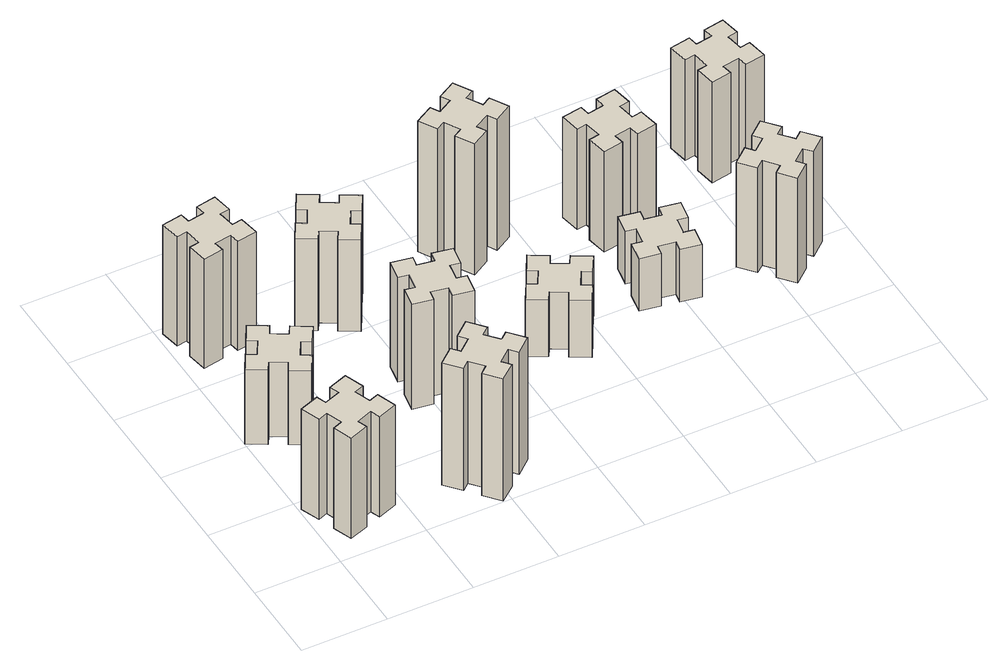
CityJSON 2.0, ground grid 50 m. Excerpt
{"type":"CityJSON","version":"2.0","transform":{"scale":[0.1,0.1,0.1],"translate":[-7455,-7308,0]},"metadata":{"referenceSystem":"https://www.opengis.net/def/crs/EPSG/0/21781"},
"CityObjects":{
"building1":{"type":"Building","attributes":{"class":"1000","function":"1000","usage":"1000","yearOfConstruction":2016,"roofType":"1000","measuredHeight":69,"storeysAboveGround":30,"storeysBelowGround":0},"geometry":[{"type":"Solid","lod":"1","boundaries":[[[[0,1,2,3,4,5,6,7,8,9,10,11,12,13,14,15,16,17,18,19]],[[17,16,20,21]],[[16,15,22,20]],[[15,14,23,22]],[[14,13,24,23]],[[13,12,25,24]],[[12,11,26,25]],[[11,10,27,26]],[[10,9,28,27]],[[9,8,29,28]],[[8,7,30,29]],[[7,6,31,30]],[[6,5,32,31]],[[5,4,33,32]],[[4,3,34,33]],[[3,2,35,34]],[[2,1,36,35]],[[1,0,37,36]],[[0,19,38,37]],[[19,18,39,38]],[[18,17,21,39]],[[24,25,26,27,28,29,30,31,32,33,34,35,36,37,38,39,21,20,22,23]]]]}]},
"building2":{"type":"Building","attributes":{"class":"1000","function":"1000","usage":"1000","yearOfConstruction":2016,"roofType":"1000","measuredHeight":51,"storeysAboveGround":30,"storeysBelowGround":0},"geometry":[{"type":"Solid","lod":"1","boundaries":[[[[40,41,42,43,44,45,46,47,48,49,50,51,52,53,54,55,56,57,58,59]],[[57,56,60,61]],[[56,55,62,60]],[[55,54,63,62]],[[54,53,64,63]],[[53,52,65,64]],[[52,51,66,65]],[[51,50,67,66]],[[50,49,68,67]],[[49,48,69,68]],[[48,47,70,69]],[[47,46,71,70]],[[46,45,72,71]],[[45,44,73,72]],[[44,43,74,73]],[[43,42,75,74]],[[42,41,76,75]],[[41,40,77,76]],[[40,59,78,77]],[[59,58,79,78]],[[58,57,61,79]],[[64,65,66,67,68,69,70,71,72,73,74,75,76,77,78,79,61,60,62,63]]]]}]},
"building3":{"type":"Building","attributes":{"class":"1000","function":"1000","usage":"1000","yearOfConstruction":2016,"roofType":"1000","measuredHeight":75,"storeysAboveGround":30,"storeysBelowGround":0},"geometry":[{"type":"Solid","lod":"1","boundaries":[[[[80,81,82,83,84,85,86,87,88,89,90,91,92,93,94,95,96,97,98,99]],[[97,96,100,101]],[[96,95,102,100]],[[95,94,103,102]],[[94,93,104,103]],[[93,92,105,104]],[[92,91,106,105]],[[91,90,107,106]],[[90,89,108,107]],[[89,88,109,108]],[[88,87,110,109]],[[87,86,111,110]],[[86,85,112,111]],[[85,84,113,112]],[[84,83,114,113]],[[83,82,115,114]],[[82,81,116,115]],[[81,80,117,116]],[[80,99,118,117]],[[99,98,119,118]],[[98,97,101,119]],[[104,105,106,107,108,109,110,111,112,113,114,115,116,117,118,119,101,100,102,103]]]]}]},
"building4":{"type":"Building","attributes":{"class":"1000","function":"1000","usage":"1000","yearOfConstruction":2016,"roofType":"1000","measuredHeight":84,"storeysAboveGround":30,"storeysBelowGround":0},"geometry":[{"type":"Solid","lod":"1","boundaries":[[[[120,121,122,123,124,125,126,127,128,129,130,131,132,133,134,135,136,137,138,139]],[[137,136,140,141]],[[136,135,142,140]],[[135,134,143,142]],[[134,133,144,143]],[[133,132,145,144]],[[132,131,146,145]],[[131,130,147,146]],[[130,129,148,147]],[[129,128,149,148]],[[128,127,150,149]],[[127,126,151,150]],[[126,125,152,151]],[[125,124,153,152]],[[124,123,154,153]],[[123,122,155,154]],[[122,121,156,155]],[[121,120,157,156]],[[120,139,158,157]],[[139,138,159,158]],[[138,137,141,159]],[[144,145,146,147,148,149,150,151,152,153,154,155,156,157,158,159,141,140,142,143]]]]}]},
"building5":{"type":"Building","attributes":{"class":"1000","function":"1000","usage":"1000","yearOfConstruction":2016,"roofType":"1000","measuredHeight":72,"storeysAboveGround":30,"storeysBelowGround":0},"geometry":[{"type":"Solid","lod":"1","boundaries":[[[[160,161,162,163,164,165,166,167,168,169,170,171,172,173,174,175,176,177,178,179]],[[177,176,180,181]],[[176,175,182,180]],[[175,174,183,182]],[[174,173,184,183]],[[173,172,185,184]],[[172,171,186,185]],[[171,170,187,186]],[[170,169,188,187]],[[169,168,189,188]],[[168,167,190,189]],[[167,166,191,190]],[[166,165,192,191]],[[165,164,193,192]],[[164,163,194,193]],[[163,162,195,194]],[[162,161,196,195]],[[161,160,197,196]],[[160,179,198,197]],[[179,178,199,198]],[[178,177,181,199]],[[184,185,186,187,188,189,190,191,192,193,194,195,196,197,198,199,181,180,182,183]]]]}]},
"building6":{"type":"Building","attributes":{"class":"1000","function":"1000","usage":"1000","yearOfConstruction":2016,"roofType":"1000","measuredHeight":63,"storeysAboveGround":30,"storeysBelowGround":0},"geometry":[{"type":"Solid","lod":"1","boundaries":[[[[200,201,202,203,204,205,206,207,208,209,210,211,212,213,214,215,216,217,218,219]],[[217,216,220,221]],[[216,215,222,220]],[[215,214,223,222]],[[214,213,224,223]],[[213,212,225,224]],[[212,211,226,225]],[[211,210,227,226]],[[210,209,228,227]],[[209,208,229,228]],[[208,207,230,229]],[[207,206,231,230]],[[206,205,232,231]],[[205,204,233,232]],[[204,203,234,233]],[[203,202,235,234]],[[202,201,236,235]],[[201,200,237,236]],[[200,219,238,237]],[[219,218,239,238]],[[218,217,221,239]],[[224,225,226,227,228,229,230,231,232,233,234,235,236,237,238,239,221,220,222,223]]]]}]},
"building7":{"type":"Building","attributes":{"class":"1000","function":"1000","usage":"1000","yearOfConstruction":2016,"roofType":"1000","measuredHeight":39,"storeysAboveGround":30,"storeysBelowGround":0},"geometry":[{"type":"Solid","lod":"1","boundaries":[[[[240,241,242,243,244,245,246,247,248,249,250,251,252,253,254,255,256,257,258,259]],[[257,256,260,261]],[[256,255,262,260]],[[255,254,263,262]],[[254,253,264,263]],[[253,252,265,264]],[[252,251,266,265]],[[251,250,267,266]],[[250,249,268,267]],[[249,248,269,268]],[[248,247,270,269]],[[247,246,271,270]],[[246,245,272,271]],[[245,244,273,272]],[[244,243,274,273]],[[243,242,275,274]],[[242,241,276,275]],[[241,240,277,276]],[[240,259,278,277]],[[259,258,279,278]],[[258,257,261,279]],[[264,265,266,267,268,269,270,271,272,273,274,275,276,277,278,279,261,260,262,263]]]]}]},
"building8":{"type":"Building","attributes":{"class":"1000","function":"1000","usage":"1000","yearOfConstruction":2016,"roofType":"1000","measuredHeight":90,"storeysAboveGround":30,"storeysBelowGround":0},"geometry":[{"type":"Solid","lod":"1","boundaries":[[[[280,281,282,283,284,285,286,287,288,289,290,291,292,293,294,295,296,297,298,299]],[[297,296,300,301]],[[296,295,302,300]],[[295,294,303,302]],[[294,293,304,303]],[[293,292,305,304]],[[292,291,306,305]],[[291,290,307,306]],[[290,289,308,307]],[[289,288,309,308]],[[288,287,310,309]],[[287,286,311,310]],[[286,285,312,311]],[[285,284,313,312]],[[284,283,314,313]],[[283,282,315,314]],[[282,281,316,315]],[[281,280,317,316]],[[280,299,318,317]],[[299,298,319,318]],[[298,297,301,319]],[[304,305,306,307,308,309,310,311,312,313,314,315,316,317,318,319,301,300,302,303]]]]}]},
"building9":{"type":"Building","attributes":{"class":"1000","function":"1000","usage":"1000","yearOfConstruction":2016,"roofType":"1000","measuredHeight":36,"storeysAboveGround":30,"storeysBelowGround":0},"geometry":[{"type":"Solid","lod":"1","boundaries":[[[[320,321,322,323,324,325,326,327,328,329,330,331,332,333,334,335,336,337,338,339]],[[337,336,340,341]],[[336,335,342,340]],[[335,334,343,342]],[[334,333,344,343]],[[333,332,345,344]],[[332,331,346,345]],[[331,330,347,346]],[[330,329,348,347]],[[329,328,349,348]],[[328,327,350,349]],[[327,326,351,350]],[[326,325,352,351]],[[325,324,353,352]],[[324,323,354,353]],[[323,322,355,354]],[[322,321,356,355]],[[321,320,357,356]],[[320,339,358,357]],[[339,338,359,358]],[[338,337,341,359]],[[344,345,346,347,348,349,350,351,352,353,354,355,356,357,358,359,341,340,342,343]]]]}]},
"building10":{"type":"Building","attributes":{"class":"1000","function":"1000","usage":"1000","yearOfConstruction":2016,"roofType":"1000","measuredHeight":69,"storeysAboveGround":30,"storeysBelowGround":0},"geometry":[{"type":"Solid","lod":"1","boundaries":[[[[360,361,362,363,364,365,366,367,368,369,370,371,372,373,374,375,376,377,378,379]],[[377,376,380,381]],[[376,375,382,380]],[[375,374,383,382]],[[374,373,384,383]],[[373,372,385,384]],[[372,371,386,385]],[[371,370,387,386]],[[370,369,388,387]],[[369,368,389,388]],[[368,367,390,389]],[[367,366,391,390]],[[366,365,392,391]],[[365,364,393,392]],[[364,363,394,393]],[[363,362,395,394]],[[362,361,396,395]],[[361,360,397,396]],[[360,379,398,397]],[[379,378,399,398]],[[378,377,381,399]],[[384,385,386,387,388,389,390,391,392,393,394,395,396,397,398,399,381,380,382,383]]]]}]},
"building11":{"type":"Building","attributes":{"class":"1000","function":"1000","usage":"1000","yearOfConstruction":2016,"roofType":"1000","measuredHeight":72,"storeysAboveGround":30,"storeysBelowGround":0},"geometry":[{"type":"Solid","lod":"1","boundaries":[[[[400,401,402,403,404,405,406,407,408,409,410,411,412,413,414,415,416,417,418,419]],[[417,416,420,421]],[[416,415,422,420]],[[415,414,423,422]],[[414,413,424,423]],[[413,412,425,424]],[[412,411,426,425]],[[411,410,427,426]],[[410,409,428,427]],[[409,408,429,428]],[[408,407,430,429]],[[407,406,431,430]],[[406,405,432,431]],[[405,404,433,432]],[[404,403,434,433]],[[403,402,435,434]],[[402,401,436,435]],[[401,400,437,436]],[[400,419,438,437]],[[419,418,439,438]],[[418,417,421,439]],[[424,425,426,427,428,429,430,431,432,433,434,435,436,437,438,439,421,420,422,423]]]]}]},
"building12":{"type":"Building","attributes":{"class":"1000","function":"1000","usage":"1000","yearOfConstruction":2016,"roofType":"1000","measuredHeight":69,"storeysAboveGround":30,"storeysBelowGround":0},"geometry":[{"type":"Solid","lod":"1","boundaries":[[[[440,441,442,443,444,445,446,447,448,449,450,451,452,453,454,455,456,457,458,459]],[[457,456,460,461]],[[456,455,462,460]],[[455,454,463,462]],[[454,453,464,463]],[[453,452,465,464]],[[452,451,466,465]],[[451,450,467,466]],[[450,449,468,467]],[[449,448,469,468]],[[448,447,470,469]],[[447,446,471,470]],[[446,445,472,471]],[[445,444,473,472]],[[444,443,474,473]],[[443,442,475,474]],[[442,441,476,475]],[[441,440,477,476]],[[440,459,478,477]],[[459,458,479,478]],[[458,457,461,479]],[[464,465,466,467,468,469,470,471,472,473,474,475,476,477,478,479,461,460,462,463]]]]}]}
},
"vertices":[
[226,225,0],[320,259,0],[340,203,0],[453,244,0],[412,357,0],[356,336,0],[322,430,0],[378,450,0],[337,563,0],[224,522,0],[245,466,0],[151,432,0],[130,488,0],[17,447,0],[59,334,0],[115,355,0],[149,261,0],[93,240,0],[134,127,0],[247,169,0],[149,261,690],[93,240,690],[115,355,690],[59,334,690],[17,447,690],[130,488,690],[151,432,690],[245,466,690],[224,522,690],[337,563,690],[378,450,690],[322,430,690],[356,336,690],[412,357,690],[453,244,690],[340,203,690],[320,259,690],[226,225,690],[247,169,690],[134,127,690],
[306,987,0],[356,1074,0],[408,1044,0],[468,1148,0],[364,1208,0],[334,1156,0],[247,1206,0],[277,1258,0],[173,1318,0],[113,1214,0],[165,1184,0],[115,1097,0],[63,1127,0],[3,1023,0],[107,963,0],[137,1015,0],[224,965,0],[194,913,0],[298,853,0],[358,957,0],[224,965,510],[194,913,510],[137,1015,510],[107,963,510],[3,1023,510],[63,1127,510],[115,1097,510],[165,1184,510],[113,1214,510],[173,1318,510],[277,1258,510],[247,1206,510],[334,1156,510],[364,1208,510],[468,1148,510],[408,1044,510],[356,1074,510],[306,987,510],[358,957,510],[298,853,510],
[352,1795,0],[335,1894,0],[394,1904,0],[373,2022,0],[255,2001,0],[265,1942,0],[167,1925,0],[157,1984,0],[38,1963,0],[59,1845,0],[118,1855,0],[136,1757,0],[77,1747,0],[97,1628,0],[216,1649,0],[205,1708,0],[304,1726,0],[314,1667,0],[432,1687,0],[411,1806,0],[304,1726,750],[314,1667,750],[205,1708,750],[216,1649,750],[97,1628,750],[77,1747,750],[136,1757,750],[118,1855,750],[59,1845,750],[38,1963,750],[157,1984,750],[167,1925,750],[265,1942,750],[255,2001,750],[373,2022,750],[394,1904,750],[335,1894,750],[352,1795,750],[411,1806,750],[432,1687,750],
[943,362,0],[866,297,0],[828,343,0],[736,266,0],[813,174,0],[859,213,0],[923,136,0],[877,98,0],[954,6,0],[1046,83,0],[1008,129,0],[1084,193,0],[1123,147,0],[1215,224,0],[1138,316,0],[1092,278,0],[1027,354,0],[1073,393,0],[996,485,0],[904,408,0],[1027,354,840],[1073,393,840],[1092,278,840],[1138,316,840],[1215,224,840],[1123,147,840],[1084,193,840],[1008,129,840],[1046,83,840],[954,6,840],[877,98,840],[923,136,840],[859,213,840],[813,174,840],[736,266,840],[828,343,840],[866,297,840],[943,362,840],[904,408,840],[996,485,840],
[1175,917,0],[1192,1015,0],[1251,1005,0],[1272,1123,0],[1154,1144,0],[1144,1085,0],[1045,1102,0],[1056,1161,0],[937,1182,0],[917,1064,0],[976,1054,0],[958,955,0],[899,966,0],[878,847,0],[997,827,0],[1007,886,0],[1105,868,0],[1095,809,0],[1213,788,0],[1234,907,0],[1105,868,720],[1095,809,720],[1007,886,720],[997,827,720],[878,847,720],[899,966,720],[958,955,720],[976,1054,720],[917,1064,720],[937,1182,720],[1056,1161,720],[1045,1102,720],[1144,1085,720],[1154,1144,720],[1272,1123,720],[1251,1005,720],[1192,1015,720],[1175,917,720],[1234,907,720],[1213,788,720],
[777,1655,0],[864,1605,0],[834,1553,0],[938,1493,0],[998,1597,0],[946,1627,0],[996,1714,0],[1048,1684,0],[1108,1788,0],[1004,1848,0],[974,1796,0],[887,1846,0],[917,1898,0],[813,1958,0],[753,1854,0],[805,1824,0],[755,1737,0],[703,1767,0],[643,1663,0],[747,1603,0],[755,1737,630],[703,1767,630],[805,1824,630],[753,1854,630],[813,1958,630],[917,1898,630],[887,1846,630],[974,1796,630],[1004,1848,630],[1108,1788,630],[1048,1684,630],[996,1714,630],[946,1627,630],[998,1597,630],[938,1493,630],[834,1553,630],[864,1605,630],[777,1655,630],[747,1603,630],[643,1663,630],
[1886,887,0],[1936,974,0],[1988,944,0],[2048,1048,0],[1944,1108,0],[1914,1056,0],[1827,1106,0],[1857,1158,0],[1753,1218,0],[1693,1114,0],[1745,1084,0],[1695,997,0],[1643,1027,0],[1583,923,0],[1687,863,0],[1717,915,0],[1804,865,0],[1774,813,0],[1878,753,0],[1938,857,0],[1804,865,390],[1774,813,390],[1717,915,390],[1687,863,390],[1583,923,390],[1643,1027,390],[1695,997,390],[1745,1084,390],[1693,1114,390],[1753,1218,390],[1857,1158,390],[1827,1106,390],[1914,1056,390],[1944,1108,390],[2048,1048,390],[1988,944,390],[1936,974,390],[1886,887,390],[1938,857,390],[1878,753,390],
[1704,1946,0],[1617,1896,0],[1587,1948,0],[1483,1888,0],[1543,1784,0],[1595,1814,0],[1645,1727,0],[1593,1697,0],[1653,1593,0],[1757,1653,0],[1727,1705,0],[1814,1755,0],[1844,1703,0],[1948,1763,0],[1888,1867,0],[1836,1837,0],[1786,1924,0],[1838,1954,0],[1778,2058,0],[1674,1998,0],[1786,1924,900],[1838,1954,900],[1836,1837,900],[1888,1867,900],[1948,1763,900],[1844,1703,900],[1814,1755,900],[1727,1705,900],[1757,1653,900],[1653,1593,900],[1593,1697,900],[1645,1727,900],[1595,1814,900],[1543,1784,900],[1483,1888,900],[1587,1948,900],[1617,1896,900],[1704,1946,900],[1674,1998,900],[1778,2058,900],
[2524,1185,0],[2425,1202,0],[2436,1261,0],[2317,1282,0],[2297,1164,0],[2356,1154,0],[2338,1055,0],[2279,1066,0],[2258,947,0],[2377,927,0],[2387,986,0],[2485,968,0],[2475,909,0],[2593,888,0],[2614,1007,0],[2555,1017,0],[2572,1115,0],[2631,1105,0],[2652,1223,0],[2534,1244,0],[2572,1115,360],[2631,1105,360],[2555,1017,360],[2614,1007,360],[2593,888,360],[2475,909,360],[2485,968,360],[2387,986,360],[2377,927,360],[2258,947,360],[2279,1066,360],[2338,1055,360],[2356,1154,360],[2297,1164,360],[2317,1282,360],[2436,1261,360],[2425,1202,360],[2524,1185,360],[2534,1244,360],[2652,1223,360],
[2425,1508,0],[2524,1526,0],[2534,1467,0],[2652,1487,0],[2631,1606,0],[2572,1595,0],[2555,1694,0],[2614,1704,0],[2593,1822,0],[2475,1801,0],[2485,1742,0],[2387,1725,0],[2377,1784,0],[2258,1763,0],[2279,1645,0],[2338,1655,0],[2356,1557,0],[2297,1547,0],[2317,1428,0],[2436,1449,0],[2356,1557,690],[2297,1547,690],[2338,1655,690],[2279,1645,690],[2258,1763,690],[2377,1784,690],[2387,1725,690],[2485,1742,690],[2475,1801,690],[2593,1822,690],[2614,1704,690],[2555,1694,690],[2572,1595,690],[2631,1606,690],[2652,1487,690],[2534,1467,690],[2524,1526,690],[2425,1508,690],[2436,1449,690],[2317,1428,690],
[2979,953,0],[3043,876,0],[2997,838,0],[3074,746,0],[3166,823,0],[3128,869,0],[3204,933,0],[3243,887,0],[3335,964,0],[3258,1056,0],[3212,1018,0],[3147,1094,0],[3193,1133,0],[3116,1225,0],[3024,1148,0],[3063,1102,0],[2986,1037,0],[2948,1083,0],[2856,1006,0],[2933,914,0],[2986,1037,720],[2948,1083,720],[3063,1102,720],[3024,1148,720],[3116,1225,720],[3193,1133,720],[3147,1094,720],[3212,1018,720],[3258,1056,720],[3335,964,720],[3243,887,720],[3204,933,720],[3128,869,720],[3166,823,720],[3074,746,720],[2997,838,720],[3043,876,720],[2979,953,720],[2933,914,720],[2856,1006,720],
[3078,1855,0],[3096,1757,0],[3037,1747,0],[3057,1628,0],[3176,1649,0],[3165,1708,0],[3264,1726,0],[3274,1667,0],[3392,1687,0],[3371,1806,0],[3312,1795,0],[3295,1894,0],[3354,1904,0],[3333,2022,0],[3215,2001,0],[3225,1942,0],[3127,1925,0],[3117,1984,0],[2998,1963,0],[3019,1845,0],[3127,1925,690],[3117,1984,690],[3225,1942,690],[3215,2001,690],[3333,2022,690],[3354,1904,690],[3295,1894,690],[3312,1795,690],[3371,1806,690],[3392,1687,690],[3274,1667,690],[3264,1726,690],[3165,1708,690],[3176,1649,690],[3057,1628,690],[3037,1747,690],[3096,1757,690],[3078,1855,690],[3019,1845,690],[2998,1963,690]
]}
